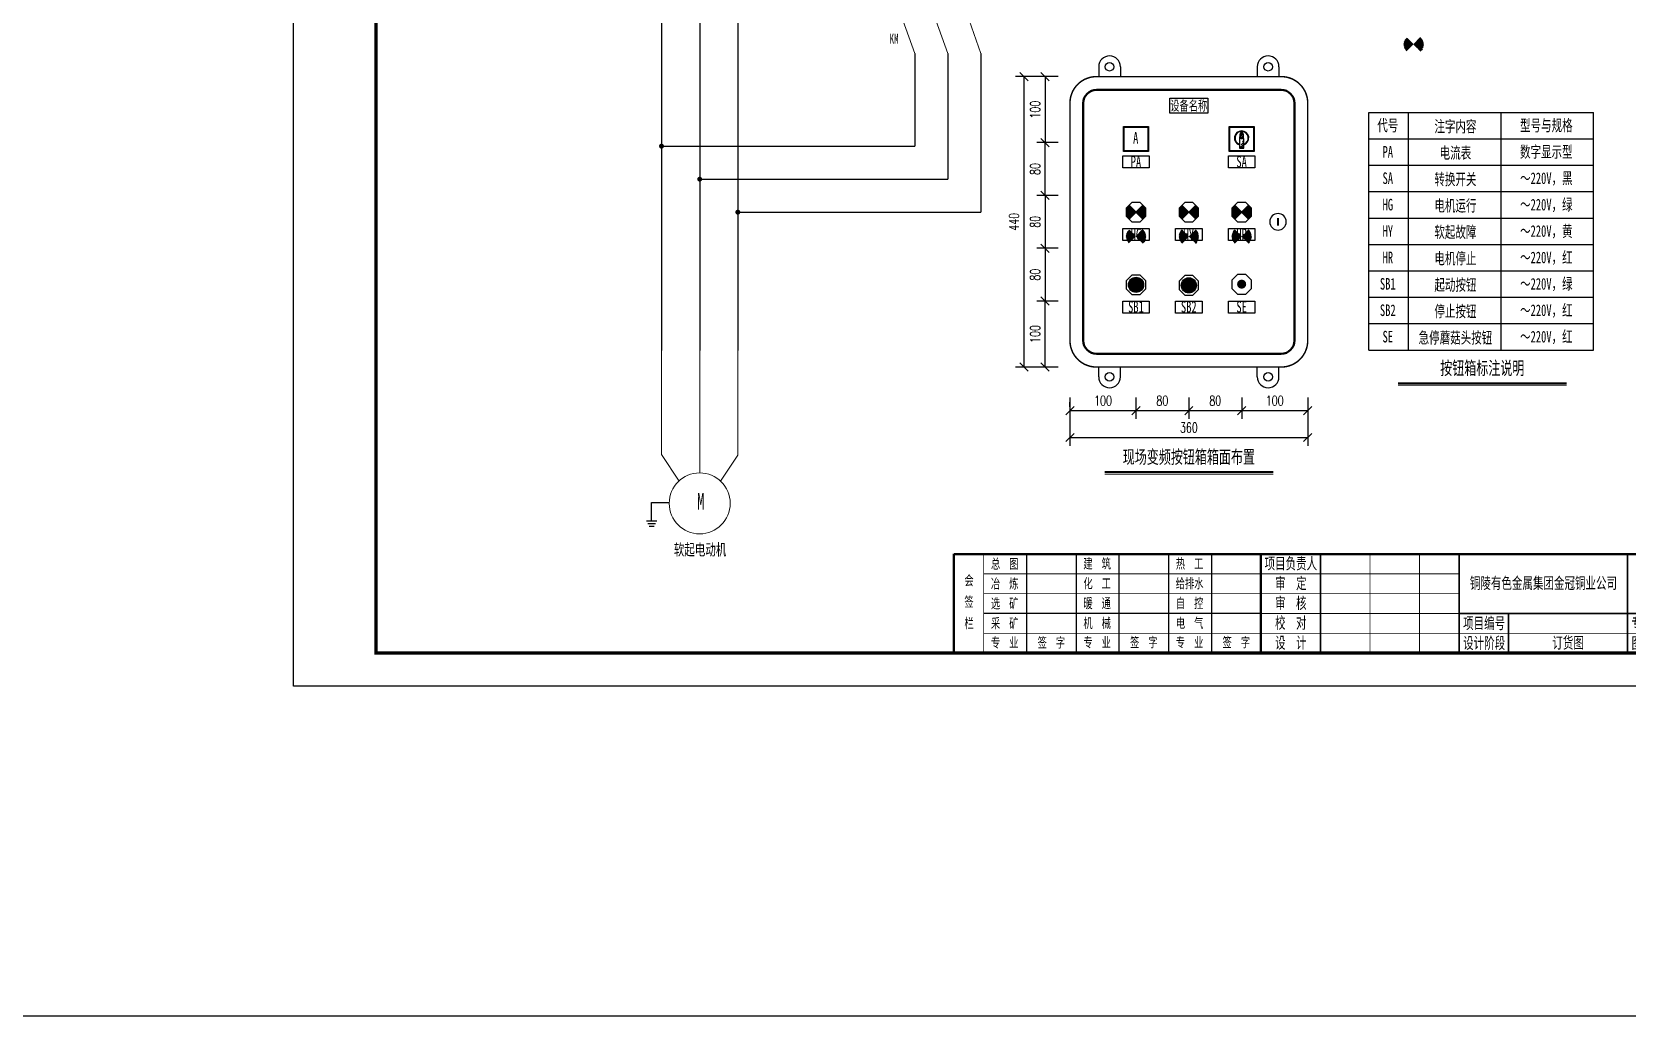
# Model space of a CAD drawing. Header units: millimetres. Extents: x 401220 to 2750366, y -101310 to 943175.
# Drawn here: x 644302 to 692611, y 628022 to 657843 of the extents above; entities that cross this region are included whole.
import ezdxf
from ezdxf.enums import TextEntityAlignment as Align

# ---------------------------------------------------------------- set-up
doc = ezdxf.new("R2010")
doc.units = ezdxf.units.MM
for name, color, linetype in [('1', 7, 'Continuous'), ('4', 1, 'Continuous'), ('BORDER', 7, 'Continuous'), ('动力平面设备层', 1, 'Continuous'), ('图框', 7, 'Continuous'), ('文字', 7, 'Continuous'), ('标注-照明', 7, 'Continuous'), ('照明平面设备层', 1, 'Continuous'), ('电气-接地设计-接地线', 3, '接地线')]:
    doc.layers.add(name, color=color, linetype=linetype)
for name, color, linetype, lineweight in [('_0', 7, 'Continuous', 25), ('CAXA0层', 7, 'Continuous', 25), ('MX', 3, 'Continuous', 0), ('SW', 8, 'Continuous', 20), ('TEXT', 4, 'Continuous', 0)]:
    doc.layers.add(name, color=color, linetype=linetype, lineweight=lineweight)
doc.styles.add('DIM_FONT', font='txt.shx', dxfattribs={"width": 0.7, "bigfont": 'hzdx.shx'})
doc.styles.add('HZ', font='simsun.ttf', dxfattribs={"width": 0.75})
doc.styles.add('标准', font='NSimSun.ttf', dxfattribs={"width": 0.667})
doc.linetypes.add('接地线', pattern='A,500,[136,EESLTYPE.shx,S=100,R=0,X=0,Y=0],500,-200,60,-200', length=1460)
doc.dimstyles.new('副本 DIM20', dxfattribs={"dimtxt": 300, "dimasz": 2, "dimexe": 250, "dimexo": 300, "dimgap": 150, "dimtad": 1, "dimdec": 0, "dimlfac": 0.05, "dimzin": 0, "dimdsep": 46, "dimtxsty": 'DIM_FONT', "dimblk1": '_DIMX', "dimblk2": '_DIMX', "dimsah": 1, "dimcen": 0, "dimclrd": 3, "dimclre": 3, "dimclrt": 7, "dimadec": 0, "dimazin": 0, "dimtfac": 1, "dimtdec": 0, "dimtix": 1, "dimtmove": 2, "dimatfit": 3, "dimldrblk": '_DIMX', "dimfxl": 250, "dimtolj": 1, "dimtzin": 0, "dimarcsym": 0})

# ---------------------------------------------------------------- blocks, each defined once
blk = doc.blocks.new('3')
at = {"layer": 'TEXT', "color": 7, "lineweight": 25, "style": 'HZ', "width": 0.75}
for s, height, p in [('铜陵有色设计研究院有限责任公司', 400, (221501, 249018)), ('Tongling Nonferrous Design and Research Institute Co.,Ltd.', 200, (221613, 248659))]:
    blk.add_text(s, height=height, dxfattribs=at).set_placement(p)
blk = doc.blocks.new('铜陵有色图签02')
at = {"layer": '图框', "linetype": 'Continuous', "lineweight": 50}
for p, q in [((-38401, 3003), (-38401, 1)), ((-29100, 3001), (-29100, 0))]:
    blk.add_line(p, q, dxfattribs=at)
at = {"layer": '图框', "color": 7, "linetype": 'Continuous', "lineweight": 25}
for p, q in [((-36201, 3010), (-36201, 9)), ((-34701, 3010), (-34701, 9)), ((-33401, 3017), (-33401, 16)), ((-31901, 3017), (-31901, 16)), ((-30601, 3017), (-30601, 16)), ((-29100, 1201), (-37501, 1201))]:
    blk.add_line(p, q, dxfattribs=at)
at = {"layer": '图框', "color": 7, "linetype": 'Continuous', "lineweight": 35}
for p, q in [((-27300, 3001), (-27300, 1)), ((-21600, 1197), (-21600, -3)), ((-17100, 1200), (-17100, 0)), ((-15450, 0), (-15450, 1200)), ((-14550, 1200), (-14550, 0)), ((-12000, 1201), (-12000, 1)), ((-6900, 1202), (-6900, 2))]:
    blk.add_line(p, q, dxfattribs=at)
at = {"layer": '图框', "lineweight": 25}
blk.add_line((-17723, 1830), (-13223, 1830), dxfattribs=at)
at = {"layer": '图框', "lineweight": 70, "const_width": 70}
blk.add_lwpolyline([(-17980, 3001), (0, 3001), (-38401, 3001)], dxfattribs=at)
at = {"layer": '图框', "color": 7, "linetype": 'Continuous', "lineweight": 25, "const_width": 25}
for points in [[(-37501, 3000), (-37501, 0)], [(-25800, 3001), (-25800, 1)], [(-24300, 3001), (-24300, 1)], [(-23100, 2401), (-37501, 2401)], [(-23100, 1801), (-37501, 1801)], [(-23100, 1201), (-29100, 1201)], [(-12900, 600), (-18000, 600), (-37501, 600)], [(-602, 943), (-932, 371), (-272, 371), (-602, 943)]]:
    blk.add_lwpolyline(points, dxfattribs=at)
at = {"layer": '图框', "linetype": 'Continuous', "lineweight": 50, "const_width": 50}
for points in [[(-23100, 3001), (-23100, 1)], [(-18000, 3000), (-18000, 0)]]:
    blk.add_lwpolyline(points, dxfattribs=at)
at = {"layer": '图框', "lineweight": 50, "const_width": 50}
for points in [[(-12900, 3001), (-12900, 1)], [(-7800, 3001), (-7800, 1)], [(0, 3000), (0, 0)], [(-23100, 1200), (0, 1200)]]:
    blk.add_lwpolyline(points, dxfattribs=at)
at = {"layer": '图框', "lineweight": 25, "const_width": 35}
blk.add_lwpolyline([(-17723, 1930), (-13223, 1930)], dxfattribs=at)
at = {"layer": '图框', "color": 7, "linetype": 'Continuous', "lineweight": 35, "const_width": 25}
blk.add_lwpolyline([(-1200, 1201), (-1200, 0)], dxfattribs=at)
at = {"layer": '图框', "linetype": 'Continuous', "lineweight": 70, "const_width": 70}
blk.add_lwpolyline([(-38401, 1), (0, 0)], dxfattribs=at)
at = {"layer": '图框', "lineweight": 25}
blk.add_blockref('3', (-228268, -246986), dxfattribs=at)
at = {"layer": 'TEXT', "color": 7, "lineweight": 25, "style": '标准', "width": 0.667}
for s, height, p in [('建  筑', 300, (-34062, 2562)), ('热  工', 300, (-31262, 2562)), ('项目负责人', 350, (-28197, 2541)), ('总  图', 300, (-36862, 2555)), ('会', 300, (-37942, 2054)), ('冶  炼', 300, (-36862, 1955)), ('化  工', 300, (-34062, 1962)), ('给排水', 300, (-31262, 1962)), ('审  定', 350, (-28197, 1941)), ('签', 300, (-37942, 1404)), ('选  矿', 300, (-36862, 1355)), ('暖  通', 300, (-34062, 1362)), ('自  控', 300, (-31262, 1362)), ('审  核', 350, (-28197, 1341)), ('栏', 300, (-37942, 754)), ('采  矿', 300, (-36862, 754)), ('机  械', 300, (-34062, 761)), ('电  气', 300, (-31262, 761)), ('校  对', 350, (-28197, 741)), ('项目编号', 350, (-22343, 730)), ('专业', 350, (-17559, 730)), ('比例', 350, (-15009, 730)), ('所属', 350, (-12438, 730)), ('专  业', 300, (-36862, 170)), ('签  字', 300, (-35449, 170)), ('专  业', 300, (-34062, 177)), ('签  字', 300, (-32649, 177)), ('专  业', 300, (-31262, 177)), ('签  字', 300, (-29849, 177)), ('设  计', 350, (-28197, 139)), ('设计阶段', 350, (-22343, 130)), ('图幅', 350, (-17559, 130)), ('日期', 350, (-15009, 130)), ('图号', 350, (-12438, 130)), ('图号', 350, (-7339, 495))]:
    blk.add_text(s, height=height, dxfattribs=at).set_placement(p, align=Align.CENTER)
blk = doc.blocks.new('_Oblique')
at = {"color": 0, "linetype": 'ByBlock', "lineweight": -2}
blk.add_line((-0.5, -0.5), (0.5, 0.5), dxfattribs=at)
blk = doc.blocks.new('*D68')
at = {"layer": '1', "color": 3, "linetype": 'ByBlock', "lineweight": -2, "transparency": 16777216}
for p, q in [((675380, 652888), (674735, 652888)), ((674985, 652888), (674985, 651288)), ((675380, 651288), (674735, 651288))]:
    blk.add_line(p, q, dxfattribs=at)
at = {"layer": 'Defpoints', "color": 0, "linetype": 'ByBlock', "transparency": 16777216}
for p in [(675680, 652888), (674985, 651288), (675680, 651288)]:
    blk.add_point(p, dxfattribs=at)
at = {"layer": '1', "color": 3, "linetype": 'ByBlock', "lineweight": -2, "transparency": 16777216, "xscale": 250, "yscale": 250, "zscale": 250}
for p, rotation in [((674985, 652888), 90), ((674985, 651288), 270)]:
    blk.add_blockref('_Oblique', p, dxfattribs=dict(at, rotation=rotation))
at = {"layer": '1', "color": 7, "linetype": 'ByBlock', "transparency": 16777216, "insert": (674685, 652088), "char_height": 300, "attachment_point": 5, "rotation": 90, "style": 'DIM_FONT'}
blk.add_mtext('\\A1;80', dxfattribs=at)
blk = doc.blocks.new('_DIMX')
blk.add_line((-150, 0), (150, 0))
at = {"const_width": 50}
blk.add_lwpolyline([(-70, -70), (70, 70)], dxfattribs=at)
blk = doc.blocks.new('*D69')
at = {"layer": '1', "color": 3, "linetype": 'ByBlock', "lineweight": -2, "transparency": 16777216}
for p, q in [((675080, 656488), (674094, 656488)), ((674344, 656488), (674344, 647688)), ((675080, 647688), (674094, 647688))]:
    blk.add_line(p, q, dxfattribs=at)
at = {"layer": 'Defpoints', "color": 0, "linetype": 'ByBlock', "transparency": 16777216}
for p in [(675380, 656488), (674344, 647688), (675380, 647688)]:
    blk.add_point(p, dxfattribs=at)
at = {"layer": '1', "color": 3, "linetype": 'ByBlock', "lineweight": -2, "transparency": 16777216, "xscale": 250, "yscale": 250, "zscale": 250}
for p, rotation in [((674344, 656488), 90), ((674344, 647688), 270)]:
    blk.add_blockref('_Oblique', p, dxfattribs=dict(at, rotation=rotation))
at = {"layer": '1', "color": 7, "linetype": 'ByBlock', "transparency": 16777216, "insert": (674044, 652088), "char_height": 300, "attachment_point": 5, "rotation": 90, "style": 'DIM_FONT'}
blk.add_mtext('\\A1;440', dxfattribs=at)
blk = doc.blocks.new('*D70')
at = {"layer": '1', "color": 3, "linetype": 'ByBlock', "lineweight": -2, "transparency": 16777216}
for p, q in [((675380, 656488), (674735, 656488)), ((674985, 656488), (674985, 654488)), ((675380, 654488), (674735, 654488))]:
    blk.add_line(p, q, dxfattribs=at)
at = {"layer": 'Defpoints', "color": 0, "linetype": 'ByBlock', "transparency": 16777216}
for p in [(675680, 656488), (674985, 654488), (675680, 654488)]:
    blk.add_point(p, dxfattribs=at)
at = {"layer": '1', "color": 3, "linetype": 'ByBlock', "lineweight": -2, "transparency": 16777216, "xscale": 250, "yscale": 250, "zscale": 250}
for p, rotation in [((674985, 656488), 90), ((674985, 654488), 270)]:
    blk.add_blockref('_Oblique', p, dxfattribs=dict(at, rotation=rotation))
at = {"layer": '1', "color": 7, "linetype": 'ByBlock', "transparency": 16777216, "insert": (674685, 655488), "char_height": 300, "attachment_point": 5, "rotation": 90, "style": 'DIM_FONT'}
blk.add_mtext('\\A1;100', dxfattribs=at)
blk = doc.blocks.new('*D71')
at = {"layer": '1', "color": 3, "linetype": 'ByBlock', "lineweight": -2, "transparency": 16777216}
for p, q in [((675225, 654488), (674735, 654488)), ((674985, 652888), (674985, 654488)), ((675163, 652888), (674735, 652888))]:
    blk.add_line(p, q, dxfattribs=at)
at = {"layer": 'Defpoints', "color": 0, "linetype": 'ByBlock', "transparency": 16777216}
for p in [(674985, 654488), (675525, 654488), (675463, 652888)]:
    blk.add_point(p, dxfattribs=at)
at = {"layer": '1', "color": 3, "linetype": 'ByBlock', "lineweight": -2, "transparency": 16777216, "xscale": 250, "yscale": 250, "zscale": 250}
for p, rotation in [((674985, 654488), 90), ((674985, 652888), 270)]:
    blk.add_blockref('_Oblique', p, dxfattribs=dict(at, rotation=rotation))
at = {"layer": '1', "color": 7, "linetype": 'ByBlock', "transparency": 16777216, "insert": (674685, 653688), "char_height": 300, "attachment_point": 5, "rotation": 90, "style": 'DIM_FONT'}
blk.add_mtext('\\A1;80', dxfattribs=at)
blk = doc.blocks.new('*D72')
at = {"layer": '1', "color": 3, "linetype": 'ByBlock', "lineweight": -2, "transparency": 16777216}
for p, q in [((679338, 646765), (679338, 646119)), ((680939, 646765), (680939, 646119)), ((679338, 646369), (680939, 646369))]:
    blk.add_line(p, q, dxfattribs=at)
at = {"layer": 'Defpoints', "color": 0, "linetype": 'ByBlock', "transparency": 16777216}
for p in [(679338, 647065), (680939, 647065), (680939, 646369)]:
    blk.add_point(p, dxfattribs=at)
at = {"layer": '1', "color": 3, "linetype": 'ByBlock', "lineweight": -2, "transparency": 16777216, "xscale": 250, "yscale": 250, "zscale": 250, "rotation": 180}
blk.add_blockref('_Oblique', (679338, 646369), dxfattribs=at)
at = {"layer": '1', "color": 3, "linetype": 'ByBlock', "lineweight": -2, "transparency": 16777216, "xscale": 250, "yscale": 250, "zscale": 250}
blk.add_blockref('_Oblique', (680939, 646369), dxfattribs=at)
at = {"layer": '1', "color": 7, "linetype": 'ByBlock', "transparency": 16777216, "insert": (680138, 646669), "char_height": 300, "attachment_point": 5, "style": 'DIM_FONT'}
blk.add_mtext('\\A1;80', dxfattribs=at)
blk = doc.blocks.new('*D73')
at = {"layer": '1', "color": 3, "linetype": 'ByBlock', "lineweight": -2, "transparency": 16777216}
for p, q in [((680939, 646765), (680939, 646119)), ((682939, 646765), (682939, 646119)), ((680939, 646369), (682939, 646369))]:
    blk.add_line(p, q, dxfattribs=at)
at = {"layer": 'Defpoints', "color": 0, "linetype": 'ByBlock', "transparency": 16777216}
for p in [(680939, 647065), (682939, 647065), (682939, 646369)]:
    blk.add_point(p, dxfattribs=at)
at = {"layer": '1', "color": 3, "linetype": 'ByBlock', "lineweight": -2, "transparency": 16777216, "xscale": 250, "yscale": 250, "zscale": 250, "rotation": 180}
blk.add_blockref('_Oblique', (680939, 646369), dxfattribs=at)
at = {"layer": '1', "color": 3, "linetype": 'ByBlock', "lineweight": -2, "transparency": 16777216, "xscale": 250, "yscale": 250, "zscale": 250}
blk.add_blockref('_Oblique', (682939, 646369), dxfattribs=at)
at = {"layer": '1', "color": 7, "linetype": 'ByBlock', "transparency": 16777216, "insert": (681939, 646669), "char_height": 300, "attachment_point": 5, "style": 'DIM_FONT'}
blk.add_mtext('\\A1;100', dxfattribs=at)
blk = doc.blocks.new('*D74')
at = {"layer": '1', "color": 3, "linetype": 'ByBlock', "lineweight": -2, "transparency": 16777216}
for p, q in [((675739, 646765), (675739, 645304)), ((682939, 646765), (682939, 645304)), ((675739, 645554), (682939, 645554))]:
    blk.add_line(p, q, dxfattribs=at)
at = {"layer": 'Defpoints', "color": 0, "linetype": 'ByBlock', "transparency": 16777216}
for p in [(675739, 647065), (682939, 647065), (682939, 645554)]:
    blk.add_point(p, dxfattribs=at)
at = {"layer": '1', "color": 3, "linetype": 'ByBlock', "lineweight": -2, "transparency": 16777216, "xscale": 250, "yscale": 250, "zscale": 250, "rotation": 180}
blk.add_blockref('_Oblique', (675739, 645554), dxfattribs=at)
at = {"layer": '1', "color": 3, "linetype": 'ByBlock', "lineweight": -2, "transparency": 16777216, "xscale": 250, "yscale": 250, "zscale": 250}
blk.add_blockref('_Oblique', (682939, 645554), dxfattribs=at)
at = {"layer": '1', "color": 7, "linetype": 'ByBlock', "transparency": 16777216, "insert": (679339, 645854), "char_height": 300, "attachment_point": 5, "style": 'DIM_FONT'}
blk.add_mtext('\\A1;360', dxfattribs=at)
blk = doc.blocks.new('*D75')
at = {"layer": '1', "color": 3, "linetype": 'ByBlock', "lineweight": -2, "transparency": 16777216}
for p, q in [((675380, 649688), (674735, 649688)), ((674985, 647688), (674985, 649688)), ((675380, 647688), (674735, 647688))]:
    blk.add_line(p, q, dxfattribs=at)
at = {"layer": 'Defpoints', "color": 0, "linetype": 'ByBlock', "transparency": 16777216}
for p in [(674985, 649688), (675680, 649688), (675680, 647688)]:
    blk.add_point(p, dxfattribs=at)
at = {"layer": '1', "color": 3, "linetype": 'ByBlock', "lineweight": -2, "transparency": 16777216, "xscale": 250, "yscale": 250, "zscale": 250}
for p, rotation in [((674985, 649688), 90), ((674985, 647688), 270)]:
    blk.add_blockref('_Oblique', p, dxfattribs=dict(at, rotation=rotation))
at = {"layer": '1', "color": 7, "linetype": 'ByBlock', "transparency": 16777216, "insert": (674685, 648688), "char_height": 300, "attachment_point": 5, "rotation": 90, "style": 'DIM_FONT'}
blk.add_mtext('\\A1;100', dxfattribs=at)
blk = doc.blocks.new('*D76')
at = {"layer": '1', "color": 3, "linetype": 'ByBlock', "lineweight": -2, "transparency": 16777216}
for p, q in [((675163, 651288), (674735, 651288)), ((674985, 651288), (674985, 649688)), ((675225, 649688), (674735, 649688))]:
    blk.add_line(p, q, dxfattribs=at)
at = {"layer": 'Defpoints', "color": 0, "linetype": 'ByBlock', "transparency": 16777216}
for p in [(675463, 651288), (674985, 649688), (675525, 649688)]:
    blk.add_point(p, dxfattribs=at)
at = {"layer": '1', "color": 3, "linetype": 'ByBlock', "lineweight": -2, "transparency": 16777216, "xscale": 250, "yscale": 250, "zscale": 250}
for p, rotation in [((674985, 651288), 90), ((674985, 649688), 270)]:
    blk.add_blockref('_Oblique', p, dxfattribs=dict(at, rotation=rotation))
at = {"layer": '1', "color": 7, "linetype": 'ByBlock', "transparency": 16777216, "insert": (674685, 650488), "char_height": 300, "attachment_point": 5, "rotation": 90, "style": 'DIM_FONT'}
blk.add_mtext('\\A1;80', dxfattribs=at)
blk = doc.blocks.new('*D77')
at = {"layer": '1', "color": 3, "linetype": 'ByBlock', "lineweight": -2, "transparency": 16777216}
for p, q in [((675739, 646481), (675739, 646619)), ((677739, 646481), (677739, 646619)), ((675739, 646369), (677739, 646369))]:
    blk.add_line(p, q, dxfattribs=at)
at = {"layer": 'Defpoints', "color": 0, "linetype": 'ByBlock', "transparency": 16777216}
for p in [(675739, 646181), (677739, 646369), (677739, 646181)]:
    blk.add_point(p, dxfattribs=at)
at = {"layer": '1', "color": 3, "linetype": 'ByBlock', "lineweight": -2, "transparency": 16777216, "xscale": 250, "yscale": 250, "zscale": 250, "rotation": 180}
blk.add_blockref('_Oblique', (675739, 646369), dxfattribs=at)
at = {"layer": '1', "color": 3, "linetype": 'ByBlock', "lineweight": -2, "transparency": 16777216, "xscale": 250, "yscale": 250, "zscale": 250}
blk.add_blockref('_Oblique', (677739, 646369), dxfattribs=at)
at = {"layer": '1', "color": 7, "linetype": 'ByBlock', "transparency": 16777216, "insert": (676739, 646669), "char_height": 300, "attachment_point": 5, "style": 'DIM_FONT'}
blk.add_mtext('\\A1;100', dxfattribs=at)
blk = doc.blocks.new('*D78')
at = {"layer": '1', "color": 3, "linetype": 'ByBlock', "lineweight": -2, "transparency": 16777216}
for p, q in [((677736, 646765), (677736, 646119)), ((679338, 646765), (679338, 646119)), ((677736, 646369), (679338, 646369))]:
    blk.add_line(p, q, dxfattribs=at)
at = {"layer": 'Defpoints', "color": 0, "linetype": 'ByBlock', "transparency": 16777216}
for p in [(677736, 647065), (679338, 647065), (679338, 646369)]:
    blk.add_point(p, dxfattribs=at)
at = {"layer": '1', "color": 3, "linetype": 'ByBlock', "lineweight": -2, "transparency": 16777216, "xscale": 250, "yscale": 250, "zscale": 250, "rotation": 180}
blk.add_blockref('_Oblique', (677736, 646369), dxfattribs=at)
at = {"layer": '1', "color": 3, "linetype": 'ByBlock', "lineweight": -2, "transparency": 16777216, "xscale": 250, "yscale": 250, "zscale": 250}
blk.add_blockref('_Oblique', (679338, 646369), dxfattribs=at)
at = {"layer": '1', "color": 7, "linetype": 'ByBlock', "transparency": 16777216, "insert": (678537, 646669), "char_height": 300, "attachment_point": 5, "style": 'DIM_FONT'}
blk.add_mtext('\\A1;80', dxfattribs=at)

msp = doc.modelspace()

# ---------------------------------------------------------------- hatches: boundary and pattern name
at = {"linetype": 'ByBlock', "lineweight": 25}
h = msp.add_hatch(dxfattribs=at)
h.set_pattern_fill('ANSI31', color=1, scale=184.8, style=0)
h.set_pattern_definition([(45, (121745.196, 659655.91), (-16.3341666, 16.3341666), [])])
h.paths.add_polyline_path([(686147.6, 657460.9), (685938.7, 657670.2, 0.1991281), (685851.9, 657460.9, 0.1986966), (685938.3, 657252)])
h.paths.add_polyline_path([(686356.8, 657669.9), (686147.6, 657460.9), (686356.5, 657251.7, 0.1991281), (686443.2, 657460.9, 0.1986966)])
h = msp.add_hatch(dxfattribs=at)
h.set_pattern_fill('ANSI31', color=3, scale=184.8, style=0)
h.set_pattern_definition([(45, (113336.702, 654573.805), (-16.3341666, 16.3341666), [])])
h.paths.add_polyline_path([(677739.1, 652378.8), (677530.2, 652588.1, 0.1991281), (677443.4, 652378.8, 0.1986966), (677529.8, 652169.9)])
h.paths.add_polyline_path([(677948.3, 652587.7), (677739.1, 652378.8), (677948, 652169.6, 0.1991281), (678034.7, 652378.8, 0.1986966)])
h = msp.add_hatch(dxfattribs=at)
h.set_pattern_fill('ANSI31', color=2, scale=184.8, style=0)
h.set_pattern_definition([(45, (116326.5, 654573.805), (-16.3341666, 16.3341666), [])])
h.paths.add_polyline_path([(679339, 652378.8), (679130.1, 652588.1, 0.1991281), (679043.3, 652378.8, 0.1986966), (679129.8, 652169.9)])
h.paths.add_polyline_path([(679548.3, 652587.7), (679339, 652378.8), (679547.9, 652169.6, 0.1991281), (679634.7, 652378.8, 0.1986966)])
h = msp.add_hatch(dxfattribs=at)
h.set_pattern_fill('ANSI31', color=1, scale=184.8, style=0)
h.set_pattern_definition([(45, (117926.554, 654573.805), (-16.3341666, 16.3341666), [])])
h.paths.add_polyline_path([(680939.1, 652378.8), (680730.2, 652588.1, 0.1991281), (680643.4, 652378.8, 0.1986966), (680729.8, 652169.9)])
h.paths.add_polyline_path([(681148.3, 652587.7), (680939.1, 652378.8), (681148, 652169.6, 0.1991281), (681234.7, 652378.8, 0.1986966)])
h = msp.add_hatch(dxfattribs=at)
h.set_pattern_fill('ANSI31', color=3, scale=184.8, style=0)
h.set_pattern_definition([(45, (113336.702, 653838.781), (-16.3341666, 16.3341666), [])])
h.paths.add_polyline_path([(677739.1, 651643.8), (677530.2, 651853.1, 0.1991281), (677443.4, 651643.8, 0.1986966), (677529.8, 651434.9)])
h.paths.add_polyline_path([(677948.3, 651852.7), (677739.1, 651643.8), (677948, 651434.6, 0.1991281), (678034.7, 651643.8, 0.1986966)])
h = msp.add_hatch(dxfattribs=at)
h.set_pattern_fill('ANSI31', color=2, scale=184.8, style=0)
h.set_pattern_definition([(45, (116326.5, 653838.781), (-16.3341666, 16.3341666), [])])
h.paths.add_polyline_path([(679339, 651643.8), (679130.1, 651853.1, 0.1991281), (679043.3, 651643.8, 0.1986966), (679129.8, 651434.9)])
h.paths.add_polyline_path([(679548.3, 651852.7), (679339, 651643.8), (679547.9, 651434.6, 0.1991281), (679634.7, 651643.8, 0.1986966)])
h = msp.add_hatch(dxfattribs=at)
h.set_pattern_fill('ANSI31', color=1, scale=184.8, style=0)
h.set_pattern_definition([(45, (117926.554, 653838.781), (-16.3341666, 16.3341666), [])])
h.paths.add_polyline_path([(680939.1, 651643.8), (680730.2, 651853.1, 0.1991281), (680643.4, 651643.8, 0.1986966), (680729.8, 651434.9)])
h.paths.add_polyline_path([(681148.3, 651852.7), (680939.1, 651643.8), (681148, 651434.6, 0.1991281), (681234.7, 651643.8, 0.1986966)])
at = {"layer": '文字', "linetype": 'ByBlock', "ltscale": 0.2}
h = msp.add_hatch(dxfattribs=at)
h.set_pattern_fill('ANSI31', color=0, scale=308, style=0)
h.set_pattern_definition([(45, (-2683165.53, 2027567.094), (-27.22361108, 27.22361108), [])])
edge = h.paths.add_edge_path()
edge.add_line((681000, 654315.7), (681000, 654591))
edge.add_line((680875.3, 654591), (680875.3, 654315.7))
edge.add_arc((680103.6, 654591), 896.4, 360, 366.23113)
edge.add_arc((680519.4, 654636.4), 478.1, 6.23113, 14.76697)
edge.add_arc((680778.3, 654704.7), 210.4, 14.76697, 32.47163)
edge.add_arc((680937.7, 654806), 21.5, 32.47163, 90)
edge.add_arc((680937.7, 654806), 21.5, 90, 147.52837)
edge.add_arc((681097, 654704.7), 210.4, 147.52837, 165.23303)
edge.add_arc((681355.9, 654636.4), 478.1, 165.23303, 173.76887)
edge.add_arc((681771.7, 654591), 896.4, 173.76887, 180)
edge.add_line((680875.3, 654315.7), (681000, 654315.7))
at = {"layer": '电气-接地设计-接地线', "linetype": 'ByBlock', "ltscale": 0.2}
h = msp.add_hatch(color=3, dxfattribs=at)
edge = h.paths.add_edge_path()
edge.add_arc((677739.1, 650178.8), 230.3, 0, 360)
h = msp.add_hatch(color=1, dxfattribs=at)
edge = h.paths.add_edge_path()
edge.add_arc((679339, 650163.3), 230.3, 0, 360)
h = msp.add_hatch(color=1, dxfattribs=at)
edge = h.paths.add_edge_path()
edge.add_arc((680937.7, 650198.8), 138.2, 0, 360)

# ---------------------------------------------------------------- linework, layer by layer
at = {"color": 0, "linetype": 'ByBlock', "lineweight": 25}
for p, q in [((680875.3, 654591), (680875.3, 654315.7)), ((681000, 654315.7), (681000, 654591)), ((680875.3, 654315.7), (681000, 654315.7))]:
    msp.add_line(p, q, dxfattribs=at)
at = {"color": 3, "linetype": 'ByBlock', "lineweight": 25}
for p, q in [((677948.3, 652587.7), (677529.8, 652169.9)), ((677948, 652169.6), (677530.2, 652588.1))]:
    msp.add_line(p, q, dxfattribs=at)
at = {"color": 2, "linetype": 'ByBlock', "lineweight": 25}
for p, q in [((679548.3, 652587.7), (679129.8, 652169.9)), ((679547.9, 652169.6), (679130.1, 652588.1))]:
    msp.add_line(p, q, dxfattribs=at)
at = {"color": 1, "linetype": 'ByBlock', "lineweight": 25}
for p, q in [((681148.3, 652587.7), (680729.8, 652169.9)), ((681148, 652169.6), (680730.2, 652588.1))]:
    msp.add_line(p, q, dxfattribs=at)
at = {"color": 3}
msp.add_line((930455.5, 628021.7), (401219.7, 628021.7), dxfattribs=at)
at = {"color": 252, "linetype": 'ByBlock', "lineweight": 50}
for points in [[(676539.1, 656087.5, 0.4142136), (676139.1, 655687.5)], [(682539.1, 655687.5, 0.4142136), (682139.1, 656087.5)], [(676139.1, 648487.5, 0.4142136), (676539.1, 648087.5)], [(682139.1, 648087.5, 0.4142136), (682539.1, 648487.5)]]:
    msp.add_lwpolyline(points, format="xyb", dxfattribs=at)
for points in [[(676539.1, 656087.5), (682139.1, 656087.5)], [(676139.1, 648487.5), (676139.1, 655687.5)], [(682539.1, 655687.5), (682539.1, 648487.5)], [(682139.1, 648087.5), (676539.1, 648087.5)]]:
    msp.add_lwpolyline(points, dxfattribs=at)
at = {"color": 0, "linetype": 'ByBlock', "lineweight": 25}
for points in [[(678759.4, 655837.5), (679918.7, 655837.5), (679918.7, 655381.5), (678759.4, 655381.5)], [(680556.5, 654972.8), (681318.9, 654972.8), (681318.9, 654220.5), (680556.5, 654220.5)], [(677340, 654087.5), (678138.1, 654087.5), (678138.1, 653724.7), (677340, 653724.7)], [(680540, 654087.5), (681338.1, 654087.5), (681338.1, 653724.7), (680540, 653724.7)], [(677340, 651887.5), (678138.1, 651887.5), (678138.1, 651524.7), (677340, 651524.7)], [(678939.9, 651887.5), (679738.1, 651887.5), (679738.1, 651524.7), (678939.9, 651524.7)], [(680540, 651887.5), (681338.1, 651887.5), (681338.1, 651524.7), (680540, 651524.7)], [(677340, 649687.5), (678138.1, 649687.5), (678138.1, 649324.7), (677340, 649324.7)], [(678939.9, 649687.5), (679738.1, 649687.5), (679738.1, 649324.7), (678939.9, 649324.7)], [(680540, 649687.5), (681338.1, 649687.5), (681338.1, 649324.7), (680540, 649324.7)]]:
    msp.add_lwpolyline(points, close=True, dxfattribs=at)
at = {"color": 6, "linetype": 'ByBlock', "lineweight": 25}
msp.add_lwpolyline([(677356.5, 654972.8), (678118.9, 654972.8), (678118.9, 654220.5), (677356.5, 654220.5)], close=True, dxfattribs=at)
at = {"color": 0, "linetype": 'ByBlock', "lineweight": 25}
msp.add_lwpolyline([(681000, 654591, 0.0271951), (680994.7, 654688.3, 0.0372619), (680981.7, 654758.3, 0.0774052), (680955.8, 654817.6, 0.2564233), (680937.7, 654827.6, 0.2564233), (680919.5, 654817.6, 0.0774052), (680893.6, 654758.3, 0.0372619), (680880.6, 654688.3, 0.0271951), (680875.3, 654591, 0.0271951)], format="xyb", dxfattribs=at)
at = {"color": 7, "linetype": 'ByBlock', "lineweight": 20, "const_width": 75}
for points in [[(663332.8, 654380.5, 1), (663407.8, 654380.5, 1)], [(664487.7, 653380.5, 1), (664562.7, 653380.5, 1)], [(665642.6, 652380.5, 1), (665717.6, 652380.5, 1)]]:
    msp.add_lwpolyline(points, format="xyb", close=True, dxfattribs=at)
at = {"color": 3, "linetype": 'ByBlock', "lineweight": 25}
msp.add_lwpolyline([(677616.6, 652674.5), (677443.4, 652501.3), (677443.4, 652256.4), (677616.6, 652083.2), (677861.5, 652083.2), (678034.7, 652256.4), (678034.7, 652501.3), (677861.5, 652674.5)], close=True, dxfattribs=at)
at = {"color": 2, "linetype": 'ByBlock', "lineweight": 25}
msp.add_lwpolyline([(679216.5, 652674.5), (679043.3, 652501.3), (679043.3, 652256.4), (679216.5, 652083.2), (679461.5, 652083.2), (679634.7, 652256.4), (679634.7, 652501.3), (679461.5, 652674.5)], close=True, dxfattribs=at)
at = {"color": 1, "linetype": 'ByBlock', "lineweight": 25}
msp.add_lwpolyline([(680816.6, 652674.5), (680643.4, 652501.3), (680643.4, 652256.4), (680816.6, 652083.2), (681061.5, 652083.2), (681234.7, 652256.4), (681234.7, 652501.3), (681061.5, 652674.5)], close=True, dxfattribs=at)
at = {"color": 3, "linetype": 'ByBlock', "const_width": 64}
msp.add_lwpolyline([(682039.3, 652207.4), (682039.3, 651971.4)], dxfattribs=at)
at = {"linetype": 'ByBlock', "lineweight": 25}
for points in [[(677616.6, 650474.5), (677443.4, 650301.3), (677443.4, 650056.4), (677616.6, 649883.2), (677861.5, 649883.2), (678034.7, 650056.4), (678034.7, 650301.3), (677861.5, 650474.5)], [(679216.5, 650459), (679043.3, 650285.8), (679043.3, 650040.8), (679216.5, 649867.6), (679461.5, 649867.6), (679634.7, 650040.8), (679634.7, 650285.8), (679461.5, 650459)], [(680816.6, 650490), (680643.4, 650316.8), (680643.4, 650071.9), (680816.6, 649898.7), (681061.5, 649898.7), (681234.7, 650071.9), (681234.7, 650316.8), (681061.5, 650490)]]:
    msp.add_lwpolyline(points, close=True, dxfattribs=at)
at = {"color": 0, "linetype": 'ByBlock', "lineweight": 25}
for radius, start, end in [(216.5, 286.73948, 253.26052), (200.7, 288.0965, 251.9035)]:
    msp.add_arc((680937.7, 654626.8), radius, start, end, dxfattribs=at)
at = {"color": 3, "linetype": 'ByBlock'}
for start, end in [(90, 270), (270, 90)]:
    msp.add_arc((682039.1, 652087.5), 250, start, end, dxfattribs=at)
at = {"layer": '4', "color": 0, "linetype": 'ByBlock'}
for p, q in [((676609.1, 656787.5), (676609.1, 656487.5)), ((677269.1, 656787.5), (677269.1, 656487.5)), ((681409.1, 656787.5), (681409.1, 656487.5)), ((682069.1, 656787.5), (682069.1, 656487.5)), ((676609.1, 647387.5), (676609.1, 647687.5)), ((677269.1, 647387.5), (677269.1, 647687.5)), ((681409.1, 647387.5), (681409.1, 647687.5)), ((682069.1, 647387.5), (682069.1, 647687.5))]:
    msp.add_line(p, q, dxfattribs=at)
at = {"layer": '4', "color": 0, "linetype": 'ByBlock', "const_width": 45}
for points in [[(676539.1, 656487.5, 0.4142136), (675739.1, 655687.5)], [(682939.1, 655687.5, 0.4142136), (682139.1, 656487.5)], [(675739.1, 648487.5, 0.4142136), (676539.1, 647687.5)], [(682139.1, 647687.5, 0.4142136), (682939.1, 648487.5)]]:
    msp.add_lwpolyline(points, format="xyb", dxfattribs=at)
for points in [[(676539.1, 656487.5), (682139.1, 656487.5)], [(675739.1, 648487.5), (675739.1, 655687.5)], [(682939.1, 655687.5), (682939.1, 648487.5)], [(682139.1, 647687.5), (676539.1, 647687.5)]]:
    msp.add_lwpolyline(points, dxfattribs=at)
at = {"layer": '4', "color": 0, "linetype": 'ByBlock'}
for centre in [(676939.1, 656787.5), (681739.1, 656787.5), (676939.1, 647387.5), (681739.1, 647387.5)]:
    msp.add_circle(centre, 130, dxfattribs=at)
for centre, start, end in [((676939.1, 656787.5), 0, 180), ((681739.1, 656787.5), 0, 180), ((676939.1, 647387.5), 180, 0), ((681739.1, 647387.5), 180, 0)]:
    msp.add_arc(centre, 330, start, end, dxfattribs=at)
at = {"layer": '_0', "color": 0, "linetype": 'ByBlock'}
msp.add_line((663070.7, 643583.7), (663603, 643583.7), dxfattribs=at)
at = {"layer": '_0', "linetype": 'ByBlock'}
msp.add_line((663070.7, 643031.3), (663070.7, 643583.7), dxfattribs=at)
at = {"layer": 'BORDER', "linetype": 'ByBlock'}
for p, q in [((663370.3, 658835.4), (663370.3, 648192.6)), ((664525.2, 658835.4), (664525.2, 648192.6)), ((665680, 658835.4), (665680, 648192.6)), ((671042.5, 657191.3), (671042.5, 654380.5)), ((672042.5, 657191.3), (672042.5, 653380.5)), ((673042.5, 657191.3), (673042.5, 652380.5)), ((663370.3, 654380.5), (671042.5, 654380.5)), ((664525.2, 653380.5), (672042.5, 653380.5)), ((665680, 652380.5), (673042.5, 652380.5))]:
    msp.add_line(p, q, dxfattribs=at)
at = {"layer": 'CAXA0层', "color": 2, "linetype": 'ByBlock', "lineweight": 40}
for p, q in [((685677.5, 647201.7), (690775.6, 647201.7)), ((676790.2, 644509.9), (681888.4, 644509.9))]:
    msp.add_line(p, q, dxfattribs=at)
at = {"layer": 'CAXA0层', "color": 2, "linetype": 'ByBlock', "lineweight": 0}
for p, q in [((685677.5, 647136.3), (690775.6, 647136.3)), ((676790.2, 644444.4), (681888.4, 644444.4))]:
    msp.add_line(p, q, dxfattribs=at)
at = {"layer": 'MX', "color": 7, "linetype": 'ByBlock', "lineweight": 20}
for p, q in [((671042.5, 657191.3), (670681.6, 658201.8)), ((672042.5, 657191.3), (671681.6, 658201.8)), ((673042.5, 657191.3), (672681.6, 658201.8)), ((663370.3, 648201.5), (663370.3, 645036.4)), ((664525.2, 648192.6), (664525.2, 644481.6)), ((665680, 648192.6), (665680, 645018.5)), ((663370.3, 645036.4), (663902.5, 644229.6)), ((665680, 645018.5), (665159.7, 644229.6))]:
    msp.add_line(p, q, dxfattribs=at)
msp.add_circle((664525.5, 643557.7), 923.9, dxfattribs=at)
at = {"layer": 'SW', "color": 7, "linetype": 'ByBlock', "lineweight": 25}
for p, q in [((684793.1, 655403.5), (685993.1, 655403.5)), ((684793.1, 654603.5), (684793.1, 655403.5)), ((685993.1, 655403.5), (688793.1, 655403.5)), ((685993.1, 654603.5), (685993.1, 655403.5)), ((688793.1, 654603.5), (688793.1, 655403.5)), ((688793.1, 655403.5), (691593.1, 655403.5)), ((691593.1, 654603.5), (691593.1, 655403.5)), ((684793.1, 654603.5), (685993.1, 654603.5)), ((684793.1, 653803.5), (684793.1, 654603.5)), ((685993.1, 654603.5), (688793.1, 654603.5)), ((685993.1, 653803.5), (685993.1, 654603.5)), ((688793.1, 653803.5), (688793.1, 654603.5)), ((688793.1, 654603.5), (691593.1, 654603.5)), ((691593.1, 653803.5), (691593.1, 654603.5)), ((691593.1, 653803.5), (691593.1, 654603.5)), ((684793.1, 653803.5), (685993.1, 653803.5)), ((684793.1, 653003.5), (684793.1, 653803.5)), ((685993.1, 653803.5), (688793.1, 653803.5)), ((685993.1, 653003.5), (685993.1, 653803.5)), ((688793.1, 653803.5), (691593.1, 653803.5)), ((688793.1, 653003.5), (688793.1, 653803.5)), ((691593.1, 653003.5), (691593.1, 653803.5)), ((691593.1, 653003.5), (691593.1, 653803.5)), ((684793.1, 652203.5), (684793.1, 653003.5)), ((684793.1, 653003.5), (685993.1, 653003.5)), ((685993.1, 652203.5), (685993.1, 653003.5)), ((685993.1, 653003.5), (688793.1, 653003.5)), ((688793.1, 652203.5), (688793.1, 653003.5)), ((688793.1, 653003.5), (691593.1, 653003.5)), ((691593.1, 652203.5), (691593.1, 653003.5)), ((691593.1, 652203.5), (691593.1, 653003.5)), ((684793.1, 652203.5), (685993.1, 652203.5)), ((684793.1, 651403.5), (684793.1, 652203.5)), ((685993.1, 652203.5), (688793.1, 652203.5)), ((685993.1, 651403.5), (685993.1, 652203.5)), ((688793.1, 651403.5), (688793.1, 652203.5)), ((688793.1, 652203.5), (691593.1, 652203.5)), ((691593.1, 651403.5), (691593.1, 652203.5)), ((691593.1, 651403.5), (691593.1, 652203.5)), ((684793.1, 651403.5), (685993.1, 651403.5)), ((684793.1, 650603.5), (684793.1, 651403.5)), ((685993.1, 651403.5), (688793.1, 651403.5)), ((685993.1, 650603.5), (685993.1, 651403.5)), ((688793.1, 650603.5), (688793.1, 651403.5)), ((688793.1, 651403.5), (691593.1, 651403.5)), ((691593.1, 650603.5), (691593.1, 651403.5)), ((691593.1, 650603.5), (691593.1, 651403.5)), ((684793.1, 650603.5), (685993.1, 650603.5)), ((684793.1, 649803.5), (684793.1, 650603.5)), ((685993.1, 650603.5), (688793.1, 650603.5)), ((685993.1, 649803.5), (685993.1, 650603.5)), ((688793.1, 649803.5), (688793.1, 650603.5)), ((688793.1, 650603.5), (691593.1, 650603.5)), ((691593.1, 649803.5), (691593.1, 650603.5)), ((691593.1, 649803.5), (691593.1, 650603.5)), ((684793.1, 649803.5), (685993.1, 649803.5)), ((684793.1, 649003.5), (684793.1, 649803.5)), ((685993.1, 649803.5), (688793.1, 649803.5)), ((685993.1, 649003.5), (685993.1, 649803.5)), ((688793.1, 649803.5), (691593.1, 649803.5)), ((688793.1, 649003.5), (688793.1, 649803.5)), ((691593.1, 649003.5), (691593.1, 649803.5)), ((691593.1, 649003.5), (691593.1, 649803.5)), ((684793.1, 648203.5), (684793.1, 649003.5)), ((684793.1, 649003.5), (685993.1, 649003.5)), ((685993.1, 648203.5), (685993.1, 649003.5)), ((685993.1, 649003.5), (688793.1, 649003.5)), ((688793.1, 648203.5), (688793.1, 649003.5)), ((688793.1, 649003.5), (691593.1, 649003.5)), ((691593.1, 648203.5), (691593.1, 649003.5)), ((691593.1, 648203.5), (691593.1, 649003.5)), ((684793.1, 648203.5), (685993.1, 648203.5)), ((685993.1, 648203.5), (688793.1, 648203.5)), ((688793.1, 648203.5), (691593.1, 648203.5))]:
    msp.add_line(p, q, dxfattribs=at)
at = {"layer": '动力平面设备层', "color": 0, "linetype": 'ByBlock', "lineweight": -3, "ltscale": 100}
for p, q in [((662915.9, 643031.3), (663225.5, 643031.3)), ((662957.6, 642947.1), (663183.8, 642947.1)), ((662999.4, 642862.9), (663142.1, 642862.9))]:
    msp.add_line(p, q, dxfattribs=at)
at = {"layer": '图框', "linetype": 'Continuous', "lineweight": 100, "const_width": 100}
msp.add_lwpolyline([(654724.2, 639021.7), (710624.2, 639021.7), (710624.2, 679021.7), (654724.2, 679021.7)], close=True, dxfattribs=at)
at = {"layer": '标注-照明', "color": 6, "linetype": 'ByBlock'}
msp.add_lwpolyline([(677382.8, 654953), (678092.5, 654953), (678092.5, 654243.4), (677382.8, 654243.4)], close=True, dxfattribs=at)
at = {"layer": '标注-照明', "color": 0, "linetype": 'ByBlock'}
msp.add_lwpolyline([(680582.8, 654953), (681292.5, 654953), (681292.5, 654243.4), (680582.8, 654243.4)], close=True, dxfattribs=at)
at = {"layer": '照明平面设备层', "color": 0, "lineweight": -3, "ltscale": 100}
msp.add_lwpolyline([(652224.2, 680021.7), (711624.2, 680021.7), (711624.2, 638021.7), (652224.2, 638021.7)], close=True, dxfattribs=at)
at = {"layer": '电气-接地设计-接地线', "color": 3, "linetype": 'ByBlock', "ltscale": 0.2}
msp.add_circle((677739.1, 650178.8), 230.3, dxfattribs=at)
at = {"layer": '电气-接地设计-接地线', "color": 1, "linetype": 'ByBlock', "ltscale": 0.2}
msp.add_circle((679339, 650163.3), 230.3, dxfattribs=at)

# ---------------------------------------------------------------- block references
at = {"layer": '图框', "lineweight": 25}
msp.add_blockref('铜陵有色图签02', (710624.2, 639021.7), dxfattribs=at)

# ---------------------------------------------------------------- texts
at = {"layer": 'SW', "color": 7, "linetype": 'ByBlock', "lineweight": 25, "style": '标准', "width": 0.667}
for s, height, p in [('设备名称', 300, (679336.2, 655459.3)), ('代号', 350, (685364.5, 654834.4)), ('注字内容', 350, (687412.4, 654803.5)), ('型号与规格', 350, (690165.3, 654834.4)), ('A', 350, (677729.9, 654455.7)), ('PA', 350, (685364.5, 654034.4)), ('电流表', 350, (687412.4, 654003.5)), ('数字显示型', 350, (690165.3, 654034.4)), ('PA', 350, (677736.4, 653736.9)), ('SA', 350, (680936.4, 653736.9)), ('SA', 350, (685364.5, 653234.4)), ('转换开关', 350, (687412.4, 653203.5)), ('～220V，黑', 350, (690165.3, 653234.4)), ('HG', 350, (685364.5, 652434.4)), ('电机运行', 350, (687412.4, 652403.5)), ('～220V，绿', 350, (690165.3, 652434.4)), ('HG', 350, (677737.7, 651536.9)), ('HY', 350, (679337.6, 651536.9)), ('HR', 350, (680937.7, 651536.9)), ('HY', 350, (685364.5, 651634.4)), ('软起故障', 350, (687412.4, 651603.5)), ('～220V，黄', 350, (690165.3, 651634.4)), ('～220V，红', 350, (690165.3, 650834.4)), ('HR', 350, (685364.5, 650834.4)), ('电机停止', 350, (687412.4, 650803.5)), ('SB1', 350, (685364.5, 650034.4)), ('起动按钮', 350, (687412.4, 650003.5)), ('～220V，绿', 350, (690165.3, 650034.4)), ('SB1', 350, (677737.7, 649336.9)), ('SB2', 350, (679337.6, 649336.9)), ('SE', 350, (680937.7, 649336.9)), ('SB2', 350, (685364.5, 649234.4)), ('停止按钮', 350, (687412.4, 649203.5)), ('～220V，红', 350, (690165.3, 649234.4)), ('急停蘑菇头按钮', 350, (687412.4, 648403.5)), ('～220V，红', 350, (690165.3, 648434.4)), ('SE', 350, (685364.5, 648434.4))]:
    msp.add_text(s, height=height, dxfattribs=at).set_placement(p, align=Align.CENTER)
at = {"layer": 'SW', "color": 2, "linetype": 'ByBlock', "lineweight": 25, "style": '标准', "width": 0.667}
for s, p in [('按钮箱标注说明', (688226.3, 647456.8)), ('现场变频按钮箱箱面布置', (679339.1, 644764.9))]:
    msp.add_text(s, height=400, dxfattribs=at).set_placement(p, align=Align.CENTER)
at = {"layer": 'SW', "color": 4, "linetype": 'ByBlock', "lineweight": 25, "style": '标准', "width": 0.667}
msp.add_text('软起电动机', height=350, dxfattribs=at).set_placement((664536.9, 641981.3), align=Align.CENTER)
at = {"layer": 'SW', "color": 4, "linetype": 'Continuous', "lineweight": 25, "style": '标准', "width": 0.667}
msp.add_text('铜陵有色金属集团金冠铜业公司', height=350, dxfattribs=at).set_placement((690078.1, 640968), align=Align.CENTER)
at = {"layer": 'SW', "color": 1, "linetype": 'Continuous', "lineweight": 25, "style": '标准', "width": 0.667}
msp.add_text('订货图', height=350, dxfattribs=at).set_placement((690823.7, 639160.3), align=Align.CENTER)
at = {"layer": 'TEXT', "color": 7, "linetype": 'ByBlock', "ltscale": 100, "style": '标准', "width": 0.667}
for s, height, p in [('KM', 300, (670411.3, 657484.8)), ('M', 500, (664558.3, 643370.5))]:
    msp.add_text(s, height=height, dxfattribs=at).set_placement(p, align=Align.CENTER)

# ---------------------------------------------------------------- dimensions: what is measured, and where the dimension line sits
at = {"layer": '1', "color": 0, "linetype": 'ByBlock'}
for base, p1, p2, angle, picture, middle in [((674343.8, 647687.5), (675380.3, 656487.5), (675380.3, 647687.5), 90, '*D69', (674043.8, 652087.5)), ((674984.7, 654487.5), (675680.3, 656487.5), (675680.3, 654487.5), 90, '*D70', (674684.7, 655487.5)), ((674984.7, 654487.5), (675463.4, 652887.5), (675525.5, 654487.5), 90, '*D71', (674684.7, 653687.5)), ((674984.7, 651287.5), (675680.3, 652887.5), (675680.3, 651287.5), 90, '*D68', (674684.7, 652087.5)), ((674984.7, 649687.5), (675463.4, 651287.5), (675525.5, 649687.5), 270, '*D76', (674684.7, 650487.5)), ((674984.7, 649687.5), (675680.3, 647687.5), (675680.3, 649687.5), 270, '*D75', (674684.7, 648687.5))]:
    dim = msp.add_linear_dim(base=base, p1=p1, p2=p2, angle=angle, dimstyle='副本 DIM20', override={"dimasz": 250, "dimblk1": 'Oblique', "dimblk2": 'Oblique'}, dxfattribs=at)
    dim.commit()
    dim.dimension.update_dxf_attribs({"geometry": picture, "text_midpoint": middle})
for base, p1, p2, picture, middle in [((682939.1, 645554), (675739.1, 647064.8), (682939.1, 647064.8), '*D74', (679339.1, 645854)), ((677739.1, 646369.2), (675739.1, 646181.4), (677739.1, 646181.4), '*D77', (676739.1, 646669.2)), ((679337.7, 646369.2), (677736.3, 647064.8), (679337.7, 647064.8), '*D78', (678537, 646669.2)), ((680939.1, 646369.2), (679337.7, 647064.8), (680939.1, 647064.8), '*D72', (680138.4, 646669.2)), ((682939.1, 646369.2), (680939.1, 647064.8), (682939.1, 647064.8), '*D73', (681939.1, 646669.2))]:
    dim = msp.add_linear_dim(base=base, p1=p1, p2=p2, dimstyle='副本 DIM20', override={"dimasz": 250, "dimblk1": 'Oblique', "dimblk2": 'Oblique'}, dxfattribs=at)
    dim.commit()
    dim.dimension.update_dxf_attribs({"geometry": picture, "text_midpoint": middle})

doc.saveas('drawing.dxf')
